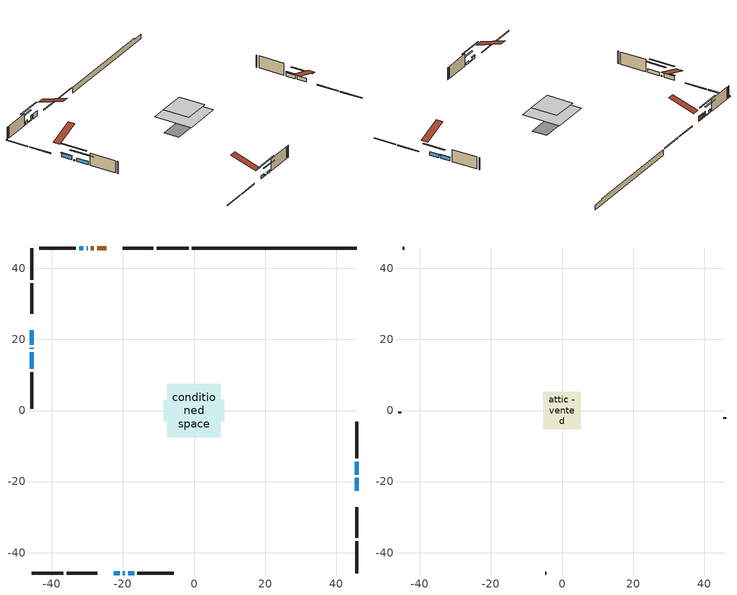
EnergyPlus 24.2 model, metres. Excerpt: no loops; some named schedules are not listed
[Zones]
conditioned space
 floor adiabatic (AdiabaticFloorConstruction): -7.57,-7.57 -7.57,7.57 7.57,7.57 7.57,-7.57 z3.36
 floor foundation (Slab1 construction): -8.57,-3.02 -8.57,3.02 8.57,3.02 8.57,-3.02 z-1.37
 wall outside (RimJoist1 construction): -1.52,45.74 -10.47,45.74 / -45.74,-45.74 -36.79,-45.74 / -45.74,45.74 -45.74,36.79 / 45.74,-45.74 45.74,-36.79 z0.92:1.22
 wall outside (RimJoist2 construction): -11.4,45.74 -20.09,45.74 / -35.86,-45.74 -27.17,-45.74 / -45.74,35.86 -45.74,27.17 / 45.74,-35.86 45.74,-27.17 z0.92:1.22
 wall outside (AdiabaticWallConstruction 1): -24.66,45.74 -27.23,45.74 / -28.16,45.74 -29.03,45.74 z0.92:2.95
 wall outside (AdiabaticWallConstruction): 45.74,-22.6 45.74,-18.96 / 45.74,-18.03 45.74,-14.39 z0.92:2.33; -22.6,-45.74 -20.96,-45.74 / -18.51,-45.74 -16.87,-45.74 z0.92:1.87; -45.74,22.6 -45.74,18.55 z0.92:2.49; -29.96,45.74 -30.26,45.74 / -45.74,17.62 -45.74,17.32 z0.92:1.27; -20.03,-45.74 -19.44,-45.74 z0.92:1.26; -31.18,45.74 -32.34,45.74 z0.92:2.27; -45.74,16.4 -45.74,11.73 z0.92:2.28
 wall outside (Wall1 construction): -33.27,45.74 -43.53,45.74 / -15.94,-45.74 -5.68,-45.74 / -45.74,10.8 -45.74,0.53 / 45.74,-13.46 45.74,-3.2 z0.92:5.8
 wall foundation (FoundationWall1 construction): -0.59,45.74,-1.37 -0.59,45.74,0.92 41.11,45.74,0.92 41.11,45.74,0.45 45.74,45.74,0.45 45.74,45.74,-1.37
 window (WindowConstruction): 45.74,-22.6 45.74,-18.96 z0.92:2.33
 window (WindowConstruction 4): 45.74,-18.03 45.74,-14.39 z0.92:2.33
 window (WindowConstruction 5): -22.6,-45.74 -20.96,-45.74 z0.92:1.87
 window (WindowConstruction 6): -45.74,22.6 -45.74,18.55 z0.92:2.49
 window (WindowConstruction 7): -29.96,45.74 -30.25,45.74 z0.92:1.26
 window (WindowConstruction 8): -20.03,-45.74 -19.44,-45.74 z0.92:1.26
 window (WindowConstruction 9): -45.74,17.62 -45.74,17.32 z0.92:1.26
 window (WindowConstruction 1): -31.18,45.74 -32.34,45.74 z0.92:2.27
 window (WindowConstruction 2): -18.51,-45.74 -16.87,-45.74 z0.92:1.87
 window (WindowConstruction 3): -45.74,16.4 -45.74,11.73 z0.92:2.28
 door (Door): -24.66,45.74 -27.23,45.74 z0.92:2.95
 door (Door 1): -28.16,45.74 -29.03,45.74 z0.92:2.95
 ceiling adiabatic (AdiabaticFloorConstruction): 7.57,-7.57 7.57,7.57 -7.57,7.57 -7.57,-7.57 z3.36
attic - vented
 floor to conditioned space (Floor1 construction Reversed): -5.29,-5.29 -5.29,5.29 5.29,5.29 5.29,-5.29 z5.8
 wall outside (Wall3 construction): -44.46,45.74 -44.81,45.74 / -4.75,-45.74 -4.4,-45.74 / -45.74,-0.39 -45.74,-0.74 / 45.74,-2.27 45.74,-1.92 z0.92:5.8
 roof outside (Roof1 construction): -23.73,45.74,5.8 -23.73,35.44,9.23 -21.02,35.44,9.23 -21.02,45.74,5.8; -23.53,-45.74,5.8 -23.53,-35.44,9.23 -26.24,-35.44,9.23 -26.24,-45.74,5.8; -45.74,23.53,5.8 -35.44,23.53,9.23 -35.44,26.24,9.23 -45.74,26.24,5.8; 45.74,-23.53,5.8 35.44,-23.53,9.23 35.44,-26.24,9.23 45.74,-26.24,5.8
shading: 45.74,-16.32 45.74,-25.24 46.15,-25.24 46.15,-16.32 z4.97; 45.74,-14.19 45.74,-18.23 46.15,-18.23 46.15,-14.19 z2.54; -20.76,-45.74 -22.8,-45.74 -22.8,-46.15 -20.76,-46.15 z2.08; -45.74,18.35 -45.74,22.8 -46.15,22.8 -46.15,18.35 z2.69; -35.33,45.74 -24.88,45.74 -24.88,46.15 -35.33,46.15 z6.34; -14.36,-45.74 -25.11,-45.74 -25.11,-46.15 -14.36,-46.15 z6.34; -45.74,12.24 -45.74,22.7 -46.15,22.7 -46.15,12.24 z6.34; -34.98,45.74 -28.54,45.74 -28.54,46.15 -34.98,46.15 z4.91; -14.23,-45.74 -21.15,-45.74 -21.15,-46.15 -14.23,-46.15 z4.51; -45.74,9.09 -45.74,19.04 -46.15,19.04 -46.15,9.09 z4.92
[Building]
Building 1: Terrain=Suburbs
[Site:Location]
Toronto City Centre_ON: Latitude {deg}=43.63; Longitude {deg}=-79.39; Time Zone {hr}=-5; Elevation {m}=77; Keep Site Location Information=Yes
[Site:GroundTemperature:Shallow]
5.01852, 3.26908, 3.12898, 3.95918, 7.29196, 10.6092, 13.4851, 15.3069, 15.4617, 13.9799, 11.1774, 7.9619
[Site:WaterMainsTemperature]
Calculation Method=Schedule; Temperature Schedule=mains temperature schedule
[Material] Roughness=Rough; Thermal Absorptance=0.9
Name | Thickness {m} | Conductivity {W/m-K} | Density {kg/m3} | Specific Heat {J/kg-K} | Solar Absorptance | Visible Absorptance
asphalt or fiberglass shingles | 0.00635 | 0.162714 | 1121.4 | 1465.45 | 0.84 | 0.84
ceiling loosefill ins | 0.0846667 | 0.0480833 | 16.02 | 1046.75 | 0.7 | 0.7
ceiling stud and cavity | 0.1397 | 0.0800577 | 65.682 | 1177.47 | 0.7 | 0.7
concrete 4.0 in. | 0.1016 | 1.803125 | 2242.8 | 837.4 | 0.7 | 0.7
concrete 8.0 in. | 0.2032 | 1.803125 | 2242.8 | 837.4 | 0.7 | 0.7
door material | 0.04445 | 0.327969 | 512.64 | 1214.23 | 0.7 | 0.7
door material 1 | 0.04445 | 0.20624 | 512.64 | 1214.23 | 0.7 | 0.7
exterior vertical ins | 0.0369022 | 0.029427 | 32.04 | 1214.23 | 0.7 | 0.7
floor covering | 0.0127 | 0.0433444 | 54.468 | 1339.84 | 0.6 | 0.6
floor rigid ins; wall rigid ins | 0.512978 | 0.029427 | 32.04 | 1214.23 | 0.7 | 0.7
floor stud and cavity | 0.1397 | 1.75129 | 37.0049 | 1207.88 | 0.7 | 0.7
furniture material conditioned space 1 | 0.1524 | 0.115458 | 640.8 | 1214.23 | 0.6 | 0.6
gypsum board | 0.0127 | 0.160291 | 801 | 837.4 | 0.6 | 0.6
gypsum board 1 | 0.0127 | 0.160291 | 801 | 837.4 | 0.7 | 0.7
osb sheathing 0.5 in. | 0.0127 | 0.115458 | 512.64 | 1214.23 | 0.7 | 0.7
osb sheathing 0.75 in. | 0.01905 | 0.115458 | 512.64 | 1214.23 | 0.7 | 0.7
osb sheathing 2.0 in. | 0.0508 | 0.115458 | 512.64 | 1214.23 | 0.7 | 0.7
rim joist rigid ins | 0.051816 | 0.029427 | 32.04 | 1214.23 | 0.7 | 0.7
rim joist stud and cavity | 0.0508 | 0.0451784 | 125.044 | 1163.47 | 0.6 | 0.6
rim joist stud and cavity 1 | 0.0508 | 0.0486034 | 125.044 | 1163.47 | 0.6 | 0.6
wall stud and cavity | 0.1397 | 0.0854019 | 139.0536 | 1170.24 | 0.7 | 0.7
wall stud and cavity 1 | 0.0889 | 6.9971 | 50.32683 | 1063.81 | 0.6 | 0.6
wall stud and cavity 2 | 0.0889 | 0.380278 | 52.3479 | 1209.89 | 0.7 | 0.7
wall stud and cavity 3 | 0.0889 | 0.391764 | 83.0341 | 1211.67 | 0.7 | 0.7
wood siding | 0.0254 | 0.102417 | 544.68 | 1172.36 | 0.4 | 0.4
wood siding 1 | 0.00254 | 0.102417 | 544.68 | 1172.36 | 0.4 | 0.4
wood siding 2; wood siding 3; wood siding 4 | 0.0254 | 0.102417 | 544.68 | 1172.36 | 0.7 | 0.7
[WindowMaterial:SimpleGlazingSystem]
Name | U-Factor {W/m2-K} | Solar Heat Gain Coefficient
WindowMaterial | 3.276206 | 0.67
WindowMaterial 1 | 3.28302 | 0.63
WindowMaterial 2 | 3.2745 | 0.68
WindowMaterial 3 | 3.24952 | 0.43
[Construction]
AdiabaticFloorConstruction: floor stud and cavity, floor rigid ins, osb sheathing 0.75 in., floor covering
AdiabaticWallConstruction: wood siding 3, wall rigid ins, wall stud and cavity 2, gypsum board
AdiabaticWallConstruction 1: wood siding 4, wall rigid ins, wall stud and cavity 2, gypsum board
Door: door material
Door 1: door material 1
Floor1 construction Reversed: gypsum board, ceiling stud and cavity, ceiling loosefill ins
FoundationWall1 construction: concrete 8.0 in., gypsum board 1
furniture construction conditioned space 1: furniture material conditioned space 1
PartitionWallConstruction: gypsum board, wall stud and cavity 3, gypsum board
RimJoist1 construction: wood siding 2, osb sheathing 2.0 in., rim joist stud and cavity
RimJoist2 construction: wood siding 2, rim joist rigid ins, osb sheathing 2.0 in., rim joist stud and cavity 1
Roof1 construction: asphalt or fiberglass shingles
Slab1 construction: concrete 4.0 in.
Wall1 construction: wood siding, osb sheathing 0.5 in., wall stud and cavity, gypsum board
Wall3 construction: wood siding 1, wall stud and cavity 1
WindowConstruction; WindowConstruction 1; WindowConstruction 3; WindowConstruction 4: WindowMaterial
WindowConstruction 2; WindowConstruction 5: WindowMaterial 1
WindowConstruction 6: WindowMaterial 2
WindowConstruction 7; WindowConstruction 8; WindowConstruction 9: WindowMaterial 3
[Zone] Multiplier=1; Part of Total Floor Area=Yes
Name | Volume {m3}
attic - vented | 62.2532
conditioned space | 830.7
[Space]
Name | Zone | Volume {m3}
attic - vented 1 | attic - vented | 62.2532
conditioned space 1 | conditioned space | 830.7
[ZoneInfiltration:EffectiveLeakageArea]
infil attic - vented 1: Zone or Space=attic - vented 1; Schedule=Always On Discrete; Effective Air Leakage Area {cm2}=4704.84; Stack Coefficient=0.000577777; Wind Coefficient=1.62405e-05
[ZoneMixing]
whole house fan mix: Zone or Space=attic - vented; Schedule=Always On Continuous; Design Flow Rate Calculation Method=Flow/Zone; Design Flow Rate {m3/s}=0; Source Zone or Space=conditioned space
[SurfaceProperty:ExposedFoundationPerimeter]
Slab1: Exposed Perimeter Calculation Method=TotalExposedPerimeter; Total Exposed Perimeter {m}=46.329
[InternalMass] Zone or ZoneList=conditioned space; Space or SpaceList=conditioned space 1
Name | Construction | Surface Area {m2}
furniture mass conditioned space 1 | furniture construction conditioned space 1 | 132.92
partition wall mass | PartitionWallConstruction | 332.3
[Lights]
interior lighting: Zone or ZoneList or Space or SpaceList=conditioned space 1; Schedule=interior lighting schedule; Design Level Calculation Method=LightingLevel; Lighting Level {W}=343.2; Return Air Fraction=0; Fraction Radiant=0.6; Fraction Visible=0.2; Fraction Replaceable=1
[People]
occupants: Zone or ZoneList or Space or SpaceList=conditioned space 1; Number of People Schedule=occupants schedule; Number of People Calculation Method=People; Number of People=3; Fraction Radiant=0.314171; Sensible Heat Fraction=0.56303; Activity Level Schedule=occupants activity schedule; Carbon Dioxide Generation Rate {m3/s-W}=0; Enable ASHRAE 55 Comfort Warnings=No; Mean Radiant Temperature Calculation Type=EnclosureAveraged
[ElectricEquipment] Zone or ZoneList or Space or SpaceList=conditioned space 1; Design Level Calculation Method=EquipmentLevel
Name | Schedule | Design Level {W} | Fraction Latent | Fraction Radiant | Fraction Lost
clothes dryer | clothes dryer schedule | 140.772 | 0.015 | 0.081 | 0.85
clothes washer | clothes washer schedule | 32.1985 | 0.03 | 0.162 | 0.7
cooking range | cooking range schedule | 215.147 | 0.08 | 0.432 | 0.2
dishwasher | dishwasher schedule | 66.8632 | 0.3 | 0.18 | 0.4
fridge | fridge schedule | 72.9452 | 0 | 0.6 | 0
mech vent house fan | mech vent house fan schedule | 13.2 | 0 | 0 | 1
mech vent house fan cfis | mech vent house fan cfis schedule | 0 | 0 | 0 | 0
misc plug loads | misc plug loads schedule | 494.7 | 0.045 | 0.513 | 0.1
whole house fan | Always On Discrete | 0 | 0 | 0 | 1
[OtherEquipment] Zone or ZoneList or Space or SpaceList=conditioned space 1; Design Level Calculation Method=EquipmentLevel
Name | Fuel Type | Schedule | Design Level {W} | Fraction Latent | Fraction Radiant | Fraction Lost
clothes dryer 1 | Electricity | clothes dryer schedule | 0 | 0.015 | 0.081 | 0.85
cooking range 1 | Electricity | cooking range schedule | 0 | 0.08 | 0.432 | 0.2
general water use latent | None | general water use schedule | 62.594 | 1 | 0 | 0
general water use sensible | None | general water use schedule | -61.6891 | 0 | 0.6 | 0
mech vent house fan latent load | None | Always On Discrete | 0 | 1 | 0 | 0
mech vent house fan sensible load | None | Always On Discrete | 0 | 0 | 0 | 0
water heater energy adjustment1 | NaturalGas | Always On Discrete | 0.01 | 0 | 0 | 1
[ZoneInfiltration:DesignFlowRate] Zone or ZoneList or Space or SpaceList=conditioned space 1; Schedule=Always On Discrete; Design Flow Rate Calculation Method=Flow/Zone; Design Flow Rate {m3/s}=0
infil flow; natural vent flow; whole house fan flow
[AvailabilityManager:Scheduled]
central ac and furnace airloop Availability Manager: Schedule=Always On Discrete
[Foundation:Kiva]
Foundation Kiva 1: Initial Indoor Air Temperature {C}=21; Wall Height Above Grade {m}=0.919978; Wall Depth Below Slab {m}=0.2032; Custom Block Material Name 1=exterior vertical ins; Custom Block Depth 1 {m}=2.28999; Custom Block X Position 1 {m}=0.2159; Custom Block Z Position 1 {m}=0
[Foundation:Kiva:Settings]
Soil Conductivity {W/m-K}=0.849921; Soil Density {kg/m3}=1842.3; Soil Specific Heat {J/kg-K}=418.7; Ground Solar Absorptivity=0.9; Ground Thermal Absorptivity=0.9; Ground Surface Roughness {m}=0.03; Far-Field Width {m}=40; Deep-Ground Boundary Condition=ZeroFlux; Deep-Ground Depth {m}=40; Minimum Cell Dimension {m}=0.2; Maximum Cell Growth Coefficient=3; Simulation Timestep=Timestep
[Exterior:Lights]
exterior lighting: Schedule=exterior lighting schedule; Design Level {W}=75.6
[EnergyManagementSystem:GlobalVariable]
central_ac_and_furnace_airloop_Fan_RTF
infil_program_Qfan
infil_program_Qinf
natural_vent_program_Qnv
natural_vent_program_Qwhf
[EnergyManagementSystem:Sensor]
Name | Output:Variable or Output:Meter Index Key | Output:Variable or Output:Meter
airflow_gain | infil flow | Infiltration Sensible Heat Gain Energy
airflow_gain_1 | natural vent flow | Infiltration Sensible Heat Gain Energy
airflow_gain_2 | whole house fan flow | Infiltration Sensible Heat Gain Energy
airflow_loss | infil flow | Infiltration Sensible Heat Loss Energy
airflow_loss_1 | natural vent flow | Infiltration Sensible Heat Loss Energy
airflow_loss_2 | whole house fan flow | Infiltration Sensible Heat Loss Energy
clg_load_cond |  | Cooling:EnergyTransfer:Zone:CONDITIONED SPACE
clg_sp_s; clg_sp_s_1 | cooling setpoint | Schedule Value
clothes_dryer_exhaust_0_sch_s | clothes dryer exhaust 0 schedule | Schedule Value
cool_season | cooling season schedule | Schedule Value
htg_load_cond |  | Heating:EnergyTransfer:Zone:CONDITIONED SPACE
htg_sp_s; htg_sp_s_1 | heating setpoint | Schedule Value
ig_ee_conv | clothes dryer | Electric Equipment Convective Heating Energy
ig_ee_conv_2 | cooking range | Electric Equipment Convective Heating Energy
ig_ee_conv_4 | fridge | Electric Equipment Convective Heating Energy
ig_ee_conv_5 | misc plug loads | Electric Equipment Convective Heating Energy
ig_ee_conv_6 | whole house fan | Electric Equipment Convective Heating Energy
ig_ee_rad | clothes dryer | Electric Equipment Radiant Heating Energy
ig_ee_rad_2 | cooking range | Electric Equipment Radiant Heating Energy
ig_ee_rad_4 | fridge | Electric Equipment Radiant Heating Energy
ig_ee_rad_5 | misc plug loads | Electric Equipment Radiant Heating Energy
ig_ee_rad_6 | whole house fan | Electric Equipment Radiant Heating Energy
ig_lgt_conv | interior lighting | Lights Convective Heating Energy
ig_lgt_rad | interior lighting | Lights Radiant Heating Energy
ig_lgt_vis | interior lighting | Lights Visible Radiation Heating Energy
ig_oe_conv | clothes dryer 1 | Other Equipment Convective Heating Energy
ig_oe_conv_1 | cooking range 1 | Other Equipment Convective Heating Energy
ig_oe_conv_2 | general water use latent | Other Equipment Convective Heating Energy
ig_oe_conv_3 | general water use sensible | Other Equipment Convective Heating Energy
ig_oe_conv_4 | water heater energy adjustment1 | Other Equipment Convective Heating Energy
ig_oe_rad | clothes dryer 1 | Other Equipment Radiant Heating Energy
ig_oe_rad_1 | cooking range 1 | Other Equipment Radiant Heating Energy
ig_oe_rad_2 | general water use latent | Other Equipment Radiant Heating Energy
ig_oe_rad_3 | general water use sensible | Other Equipment Radiant Heating Energy
ig_oe_rad_4 | water heater energy adjustment1 | Other Equipment Radiant Heating Energy
ig_ppl_conv | occupants | People Convective Heating Energy
ig_ppl_rad | occupants | People Radiant Heating Energy
im_conv | furniture mass conditioned space 1 | Surface Inside Face Convection Heat Gain Energy
im_conv_1 | partition wall mass | Surface Inside Face Convection Heat Gain Energy
im_ig | furniture mass conditioned space 1 | Surface Inside Face Internal Gains Radiation Heat Gain Energy
im_ig_1 | partition wall mass | Surface Inside Face Internal Gains Radiation Heat Gain Energy
im_lgt | furniture mass conditioned space 1 | Surface Inside Face Lights Radiation Heat Gain Energy
im_lgt_1 | partition wall mass | Surface Inside Face Lights Radiation Heat Gain Energy
im_sol | furniture mass conditioned space 1 | Surface Inside Face Solar Radiation Heat Gain Energy
im_sol_1 | partition wall mass | Surface Inside Face Solar Radiation Heat Gain Energy
im_surf | furniture mass conditioned space 1 | Surface Inside Face Net Surface Thermal Radiation Heat Gain Energy
im_surf_1 | partition wall mass | Surface Inside Face Net Surface Thermal Radiation Heat Gain Energy
mv_conv | mech vent house fan | Electric Equipment Convective Heating Energy
mv_conv_1 | mech vent house fan cfis | Electric Equipment Convective Heating Energy
mv_conv_2 | mech vent house fan latent load | Other Equipment Convective Heating Energy
mv_conv_3 | mech vent house fan sensible load | Other Equipment Convective Heating Energy
mv_rad | mech vent house fan | Electric Equipment Radiant Heating Energy
mv_rad_1 | mech vent house fan cfis | Electric Equipment Radiant Heating Energy
mv_rad_2 | mech vent house fan latent load | Other Equipment Radiant Heating Energy
mv_rad_3 | mech vent house fan sensible load | Other Equipment Radiant Heating Energy
natural_vent_s | natural vent schedule | Schedule Value
out_pb_s |  | Site Outdoor Air Barometric Pressure
out_wt_s |  | Site Outdoor Air Humidity Ratio
site_vw_s |  | Site Wind Speed
ss_back_out | Window1 | Surface Window Shortwave from Zone Back Out Window Heat Transfer Rate
ss_back_out_1 | Window11 | Surface Window Shortwave from Zone Back Out Window Heat Transfer Rate
ss_back_out_2 | Window14 | Surface Window Shortwave from Zone Back Out Window Heat Transfer Rate
ss_back_out_3 | Window16 | Surface Window Shortwave from Zone Back Out Window Heat Transfer Rate
ss_back_out_4 | Window19 | Surface Window Shortwave from Zone Back Out Window Heat Transfer Rate
ss_back_out_5 | Window20 | Surface Window Shortwave from Zone Back Out Window Heat Transfer Rate
ss_back_out_6 | Window22 | Surface Window Shortwave from Zone Back Out Window Heat Transfer Rate
ss_back_out_7 | Window4 | Surface Window Shortwave from Zone Back Out Window Heat Transfer Rate
ss_back_out_8 | Window5 | Surface Window Shortwave from Zone Back Out Window Heat Transfer Rate
ss_back_out_9 | Window7 | Surface Window Shortwave from Zone Back Out Window Heat Transfer Rate
ss_conv | Door1 | Surface Inside Face Convection Heat Gain Energy
ss_conv_1 | Door4 | Surface Inside Face Convection Heat Gain Energy
ss_conv_10 | Window5 | Surface Inside Face Convection Heat Gain Energy
ss_conv_11 | Window7 | Surface Inside Face Convection Heat Gain Energy
ss_conv_2 | Window1 | Surface Inside Face Convection Heat Gain Energy
ss_conv_3 | Window11 | Surface Inside Face Convection Heat Gain Energy
ss_conv_4 | Window14 | Surface Inside Face Convection Heat Gain Energy
ss_conv_5 | Window16 | Surface Inside Face Convection Heat Gain Energy
ss_conv_6 | Window19 | Surface Inside Face Convection Heat Gain Energy
ss_conv_7 | Window20 | Surface Inside Face Convection Heat Gain Energy
ss_conv_8 | Window22 | Surface Inside Face Convection Heat Gain Energy
ss_conv_9 | Window4 | Surface Inside Face Convection Heat Gain Energy
ss_ig | Door1 | Surface Inside Face Internal Gains Radiation Heat Gain Energy
ss_ig_1 | Door4 | Surface Inside Face Internal Gains Radiation Heat Gain Energy
ss_ig_10 | Window5 | Surface Inside Face Internal Gains Radiation Heat Gain Energy
ss_ig_11 | Window7 | Surface Inside Face Internal Gains Radiation Heat Gain Energy
ss_ig_2 | Window1 | Surface Inside Face Internal Gains Radiation Heat Gain Energy
ss_ig_3 | Window11 | Surface Inside Face Internal Gains Radiation Heat Gain Energy
ss_ig_4 | Window14 | Surface Inside Face Internal Gains Radiation Heat Gain Energy
ss_ig_5 | Window16 | Surface Inside Face Internal Gains Radiation Heat Gain Energy
ss_ig_6 | Window19 | Surface Inside Face Internal Gains Radiation Heat Gain Energy
ss_ig_7 | Window20 | Surface Inside Face Internal Gains Radiation Heat Gain Energy
ss_ig_8 | Window22 | Surface Inside Face Internal Gains Radiation Heat Gain Energy
ss_ig_9 | Window4 | Surface Inside Face Internal Gains Radiation Heat Gain Energy
ss_lgt | Door1 | Surface Inside Face Lights Radiation Heat Gain Energy
ss_lgt_1 | Door4 | Surface Inside Face Lights Radiation Heat Gain Energy
ss_sol | Door1 | Surface Inside Face Solar Radiation Heat Gain Energy
ss_sol_1 | Door4 | Surface Inside Face Solar Radiation Heat Gain Energy
ss_surf | Door1 | Surface Inside Face Net Surface Thermal Radiation Heat Gain Energy
ss_surf_1 | Door4 | Surface Inside Face Net Surface Thermal Radiation Heat Gain Energy
ss_surf_10 | Window5 | Surface Inside Face Net Surface Thermal Radiation Heat Gain Energy
ss_surf_11 | Window7 | Surface Inside Face Net Surface Thermal Radiation Heat Gain Energy
ss_surf_2 | Window1 | Surface Inside Face Net Surface Thermal Radiation Heat Gain Energy
ss_surf_3 | Window11 | Surface Inside Face Net Surface Thermal Radiation Heat Gain Energy
ss_surf_4 | Window14 | Surface Inside Face Net Surface Thermal Radiation Heat Gain Energy
ss_surf_5 | Window16 | Surface Inside Face Net Surface Thermal Radiation Heat Gain Energy
ss_surf_6 | Window19 | Surface Inside Face Net Surface Thermal Radiation Heat Gain Energy
ss_surf_7 | Window20 | Surface Inside Face Net Surface Thermal Radiation Heat Gain Energy
ss_surf_8 | Window22 | Surface Inside Face Net Surface Thermal Radiation Heat Gain Energy
ss_surf_9 | Window4 | Surface Inside Face Net Surface Thermal Radiation Heat Gain Energy
ss_trans_in | Window1 | Surface Window Transmitted Solar Radiation Rate
ss_trans_in_1 | Window11 | Surface Window Transmitted Solar Radiation Rate
ss_trans_in_2 | Window14 | Surface Window Transmitted Solar Radiation Rate
ss_trans_in_3 | Window16 | Surface Window Transmitted Solar Radiation Rate
ss_trans_in_4 | Window19 | Surface Window Transmitted Solar Radiation Rate
ss_trans_in_5 | Window20 | Surface Window Transmitted Solar Radiation Rate
ss_trans_in_6 | Window22 | Surface Window Transmitted Solar Radiation Rate
ss_trans_in_7 | Window4 | Surface Window Transmitted Solar Radiation Rate
ss_trans_in_8 | Window5 | Surface Window Transmitted Solar Radiation Rate
ss_trans_in_9 | Window7 | Surface Window Transmitted Solar Radiation Rate
ss_trans_out | Window1 | Surface Inside Face Initial Transmitted Diffuse Transmitted Out Window Solar Radiation Rate
ss_trans_out_1 | Window11 | Surface Inside Face Initial Transmitted Diffuse Transmitted Out Window Solar Radiation Rate
ss_trans_out_2 | Window14 | Surface Inside Face Initial Transmitted Diffuse Transmitted Out Window Solar Radiation Rate
ss_trans_out_3 | Window16 | Surface Inside Face Initial Transmitted Diffuse Transmitted Out Window Solar Radiation Rate
ss_trans_out_4 | Window19 | Surface Inside Face Initial Transmitted Diffuse Transmitted Out Window Solar Radiation Rate
ss_trans_out_5 | Window20 | Surface Inside Face Initial Transmitted Diffuse Transmitted Out Window Solar Radiation Rate
ss_trans_out_6 | Window22 | Surface Inside Face Initial Transmitted Diffuse Transmitted Out Window Solar Radiation Rate
ss_trans_out_7 | Window4 | Surface Inside Face Initial Transmitted Diffuse Transmitted Out Window Solar Radiation Rate
ss_trans_out_8 | Window5 | Surface Inside Face Initial Transmitted Diffuse Transmitted Out Window Solar Radiation Rate
ss_trans_out_9 | Window7 | Surface Inside Face Initial Transmitted Diffuse Transmitted Out Window Solar Radiation Rate
s_conv | Floor1 | Surface Inside Face Convection Heat Gain Energy
s_conv_1 | FoundationWall1 | Surface Inside Face Convection Heat Gain Energy
s_conv_10 | RimJoist2:270 | Surface Inside Face Convection Heat Gain Energy
s_conv_11 | RimJoist2:90 | Surface Inside Face Convection Heat Gain Energy
s_conv_12 | Slab1 | Surface Inside Face Convection Heat Gain Energy
s_conv_13 | Wall1:0 | Surface Inside Face Convection Heat Gain Energy
s_conv_14 | Wall1:180 | Surface Inside Face Convection Heat Gain Energy
s_conv_15 | Wall1:270 | Surface Inside Face Convection Heat Gain Energy
s_conv_16 | Wall1:90 | Surface Inside Face Convection Heat Gain Energy
s_conv_2 | inferred conditioned ceiling | Surface Inside Face Convection Heat Gain Energy
s_conv_3 | inferred conditioned floor | Surface Inside Face Convection Heat Gain Energy
s_conv_4 | RimJoist1:0 | Surface Inside Face Convection Heat Gain Energy
s_conv_5 | RimJoist1:180 | Surface Inside Face Convection Heat Gain Energy
s_conv_6 | RimJoist1:270 | Surface Inside Face Convection Heat Gain Energy
s_conv_7 | RimJoist1:90 | Surface Inside Face Convection Heat Gain Energy
s_conv_8 | RimJoist2:0 | Surface Inside Face Convection Heat Gain Energy
s_conv_9 | RimJoist2:180 | Surface Inside Face Convection Heat Gain Energy
s_ig | Floor1 | Surface Inside Face Internal Gains Radiation Heat Gain Energy
s_ig_1 | FoundationWall1 | Surface Inside Face Internal Gains Radiation Heat Gain Energy
s_ig_10 | RimJoist2:270 | Surface Inside Face Internal Gains Radiation Heat Gain Energy
s_ig_11 | RimJoist2:90 | Surface Inside Face Internal Gains Radiation Heat Gain Energy
s_ig_12 | Slab1 | Surface Inside Face Internal Gains Radiation Heat Gain Energy
s_ig_13 | Wall1:0 | Surface Inside Face Internal Gains Radiation Heat Gain Energy
s_ig_14 | Wall1:180 | Surface Inside Face Internal Gains Radiation Heat Gain Energy
s_ig_15 | Wall1:270 | Surface Inside Face Internal Gains Radiation Heat Gain Energy
s_ig_16 | Wall1:90 | Surface Inside Face Internal Gains Radiation Heat Gain Energy
s_ig_2 | inferred conditioned ceiling | Surface Inside Face Internal Gains Radiation Heat Gain Energy
s_ig_3 | inferred conditioned floor | Surface Inside Face Internal Gains Radiation Heat Gain Energy
s_ig_4 | RimJoist1:0 | Surface Inside Face Internal Gains Radiation Heat Gain Energy
